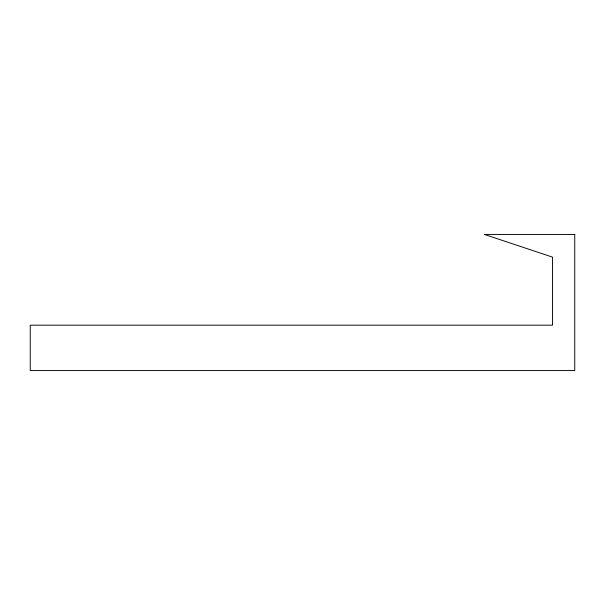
<?xml version="1.0" encoding="UTF-8"?>
<svg xmlns="http://www.w3.org/2000/svg" width="605" height="605" viewBox="0 0 605 605"><rect width="100%" height="100%" fill="white"/><g stroke="black" fill="none" stroke-linecap="round" stroke-linejoin="round"><path stroke-width="0.91" d="M574.75 234.438L484.446 234.438L552.509 257.125L552.509 325.188L30.25 325.188L30.25 370.562L574.75 370.562L574.75 234.438"/></g></svg>
